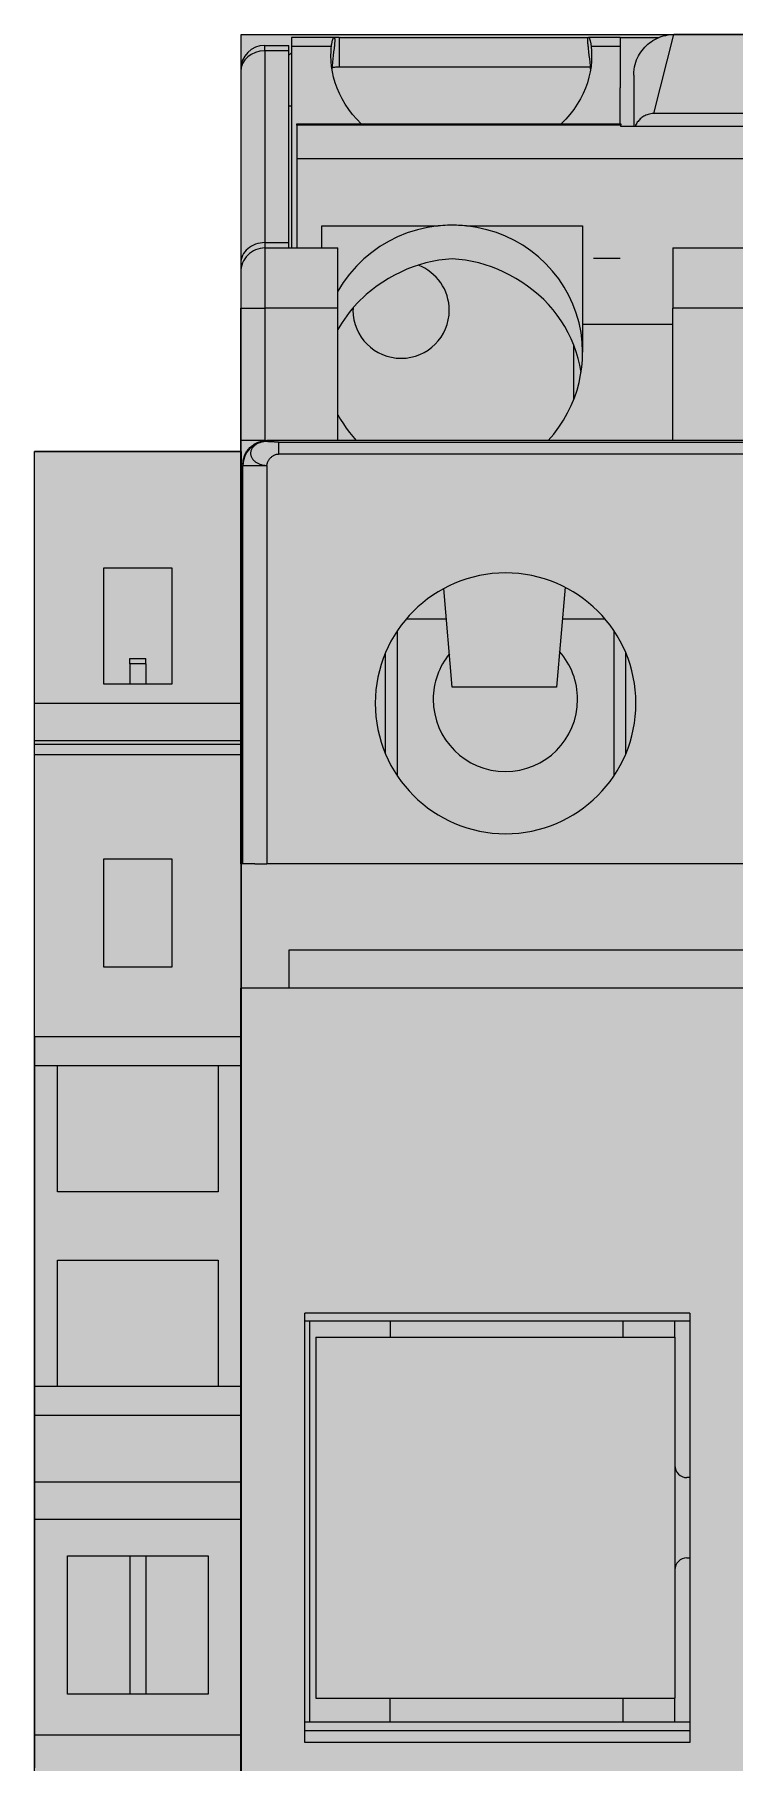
# Model space of a CAD drawing. Extents: x -20 to 2016, y -5898 to 916.
# Drawn here: x 746.94 to 764.39, y 71.66 to 114.73 of the extents above; entities that cross this region are included whole.
import ezdxf

# ---------------------------------------------------------------- set-up
doc = ezdxf.new("R2010")
doc.units = 0
doc.layers.add('MAIN-1', color=7, linetype='Continuous')
doc.layers.add('SYMS', color=7, linetype='Continuous')

# ---------------------------------------------------------------- blocks, each defined once
blk = doc.blocks.new('clipfix_35_5-select__2', base_point=(-147.547, 71.306))
at = {"color": 7, "linetype": 'Continuous'}
for p, q in [((-147.547, 76.456), (-147.547, 71.306)), ((-141.281, 76.456), (-147.547, 76.456)), ((-141.281, 71.306), (-141.281, 76.456)), ((-140.345, 76.456), (-141.281, 76.456)), ((-140.345, 71.306), (-140.345, 76.456)), ((-140.244, 76.456), (-140.345, 76.456)), ((-140.244, 76.456), (-140.244, 71.306)), ((-139.986, 76.456), (-140.244, 76.456)), ((-139.986, 76.456), (-139.986, 71.306)), ((-132.965, 76.456), (-139.986, 76.456)), ((-132.965, 76.456), (-132.247, 76.456)), ((-132.965, 71.306), (-132.965, 76.456)), ((-132.247, 75.881), (-132.247, 76.456)), ((-132.247, 76.456), (-124.247, 76.456)), ((-124.247, 76.456), (-124.247, 75.881)), ((-124.247, 76.456), (-123.528, 76.456)), ((-123.528, 76.456), (-121.856, 76.456)), ((-123.528, 71.306), (-123.528, 76.456)), ((-120.931, 76.456), (-121.856, 76.456)), ((-121.856, 76.456), (-121.856, 71.306)), ((-115.557, 76.456), (-120.931, 76.456)), ((-120.931, 76.456), (-120.931, 71.306)), ((-115.557, 76.456), (-115.557, 71.306)), ((-114.737, 76.456), (-115.557, 76.456)), ((-132.247, 71.881), (-132.247, 75.881)), ((-132.247, 75.881), (-129.097, 75.881)), ((-129.097, 75.881), (-129.097, 71.881)), ((-127.397, 75.881), (-124.247, 75.881)), ((-127.397, 71.881), (-127.397, 75.881)), ((-124.247, 75.881), (-124.247, 71.881)), ((-120.022, 75.631), (-116.572, 75.631)), ((-120.022, 74.081), (-120.022, 75.631)), ((-116.572, 75.631), (-116.572, 74.081)), ((-144.647, 73.031), (-144.647, 74.731)), ((-144.647, 74.731), (-141.747, 74.731)), ((-141.747, 74.731), (-141.747, 74.081)), ((-137.397, 74.731), (-134.697, 74.731)), ((-137.397, 73.031), (-137.397, 74.731)), ((-134.697, 74.731), (-134.697, 73.031)), ((-142.261, 74.081), (-142.392, 74.081)), ((-142.392, 73.681), (-142.392, 74.081)), ((-142.261, 74.081), (-142.261, 73.681)), ((-142.261, 74.081), (-141.747, 74.081)), ((-141.747, 74.081), (-141.747, 73.681)), ((-120.022, 74.081), (-116.572, 74.081)), ((-120.022, 73.681), (-120.022, 74.081)), ((-116.572, 74.081), (-116.572, 73.681)), ((-142.261, 73.681), (-142.392, 73.681)), ((-142.261, 73.681), (-141.747, 73.681)), ((-141.747, 73.681), (-141.747, 73.031)), ((-120.022, 73.681), (-116.572, 73.681)), ((-120.022, 72.131), (-120.022, 73.681)), ((-116.572, 73.681), (-116.572, 72.131)), ((-141.747, 73.031), (-144.647, 73.031)), ((-134.697, 73.031), (-137.397, 73.031)), ((-116.572, 72.131), (-120.022, 72.131)), ((-129.097, 71.881), (-132.247, 71.881)), ((-132.247, 71.306), (-132.247, 71.881)), ((-124.247, 71.881), (-127.397, 71.881)), ((-124.247, 71.881), (-124.247, 71.306)), ((-141.281, 71.306), (-147.547, 71.306)), ((-140.345, 71.306), (-141.281, 71.306)), ((-140.244, 71.306), (-140.345, 71.306)), ((-139.986, 71.306), (-140.244, 71.306)), ((-132.965, 71.306), (-139.986, 71.306)), ((-132.965, 71.306), (-132.247, 71.306)), ((-132.247, 71.306), (-124.247, 71.306)), ((-124.247, 71.306), (-123.528, 71.306)), ((-123.528, 71.306), (-121.856, 71.306)), ((-121.856, 71.306), (-120.931, 71.306)), ((-120.931, 71.306), (-115.557, 71.306)), ((-115.557, 71.306), (-114.737, 71.306))]:
    blk.add_line(p, q, dxfattribs=at)

msp = doc.modelspace()

# ---------------------------------------------------------------- hatches: boundary and pattern name
at = {"layer": 'SYMS', "true_color": 0x636466}
h = msp.add_hatch(color=251, dxfattribs=at)
h.dxf.hatch_style = 1
h.paths.add_polyline_path([(752.088, 44.229), (797.066, 44.229), (797.066, 114.729), (752.088, 114.729)])
h = msp.add_hatch(color=251, dxfattribs=at)
h.dxf.hatch_style = 1
h.paths.add_polyline_path([(752.088, 104.333), (746.938, 104.333), (746.938, 55.733), (752.088, 55.733)])

# ---------------------------------------------------------------- linework, layer by layer
at = {"layer": 'MAIN-1'}
for p, q in [((754.405, 114.659), (753.342, 114.659)), ((753.342, 114.659), (753.342, 114.432)), ((754.361, 114.564), (754.365, 114.579)), ((754.365, 114.579), (754.369, 114.592)), ((754.369, 114.592), (754.373, 114.605)), ((754.373, 114.605), (754.377, 114.616)), ((754.377, 114.616), (754.38, 114.626)), ((754.38, 114.626), (754.384, 114.635)), ((754.384, 114.635), (754.388, 114.642)), ((754.388, 114.642), (754.392, 114.648)), ((754.392, 114.648), (754.395, 114.653)), ((754.395, 114.653), (754.399, 114.656)), ((754.399, 114.656), (754.402, 114.658)), ((754.402, 114.658), (754.405, 114.659)), ((754.405, 114.659), (754.409, 114.658)), ((754.409, 114.658), (754.412, 114.656)), ((754.412, 114.656), (754.414, 114.651)), ((754.433, 114.656), (754.412, 114.655)), ((754.414, 114.651), (754.417, 114.646)), ((754.417, 114.646), (754.419, 114.638)), ((754.419, 114.638), (754.42, 114.629)), ((754.42, 114.629), (754.421, 114.619)), ((754.421, 114.619), (754.422, 114.606)), ((754.422, 114.606), (754.423, 114.593)), ((754.423, 114.578), (754.422, 114.561)), ((754.423, 114.593), (754.423, 114.578)), ((754.453, 114.657), (754.433, 114.656)), ((754.474, 114.658), (754.453, 114.657)), ((754.495, 114.659), (754.474, 114.658)), ((754.515, 114.659), (754.495, 114.659)), ((754.536, 114.659), (754.515, 114.659)), ((754.536, 114.659), (760.749, 114.659)), ((754.536, 114.659), (754.536, 113.918)), ((760.731, 114.592), (760.732, 114.606)), ((760.731, 114.577), (760.731, 114.592)), ((760.732, 114.56), (760.731, 114.577)), ((760.732, 114.606), (760.733, 114.618)), ((760.733, 114.618), (760.734, 114.629)), ((760.734, 114.629), (760.735, 114.638)), ((760.735, 114.638), (760.737, 114.645)), ((760.737, 114.645), (760.74, 114.651)), ((760.74, 114.651), (760.742, 114.656)), ((760.742, 114.656), (760.745, 114.658)), ((760.745, 114.658), (760.749, 114.659)), ((760.749, 114.659), (760.752, 114.658)), ((761.537, 114.659), (760.749, 114.659)), ((760.752, 114.658), (760.755, 114.656)), ((760.755, 114.656), (760.759, 114.653)), ((760.759, 114.653), (760.762, 114.648)), ((760.762, 114.648), (760.766, 114.642)), ((760.766, 114.642), (760.77, 114.635)), ((760.77, 114.635), (760.774, 114.626)), ((760.774, 114.626), (760.777, 114.616)), ((760.777, 114.616), (760.781, 114.605)), ((760.781, 114.605), (760.785, 114.592)), ((760.785, 114.592), (760.789, 114.579)), ((760.789, 114.579), (760.792, 114.564)), ((761.537, 114.659), (762.511, 114.659)), ((761.537, 114.659), (761.537, 113.404)), ((762.311, 114.551), (762.356, 114.58)), ((762.356, 114.58), (762.403, 114.608)), ((762.377, 112.759), (762.877, 114.729)), ((762.403, 114.608), (762.452, 114.633)), ((762.452, 114.633), (762.504, 114.656)), ((762.504, 114.656), (762.557, 114.677)), ((762.557, 114.677), (762.614, 114.694)), ((762.614, 114.694), (762.674, 114.709)), ((762.674, 114.709), (762.737, 114.72)), ((762.737, 114.72), (762.805, 114.727)), ((762.805, 114.727), (762.877, 114.729)), ((786.277, 114.729), (762.877, 114.729)), ((752.677, 114.325), (752.677, 114.459)), ((752.677, 114.459), (753.277, 114.459)), ((753.277, 114.325), (752.677, 114.325)), ((752.677, 114.325), (752.677, 109.543)), ((753.277, 114.325), (753.277, 114.459)), ((753.277, 109.543), (753.277, 114.325)), ((753.288, 114.222), (753.277, 114.213)), ((753.298, 114.231), (753.288, 114.222)), ((753.309, 114.239), (753.298, 114.231)), ((753.32, 114.247), (753.309, 114.239)), ((753.331, 114.256), (753.32, 114.247)), ((753.342, 114.264), (753.331, 114.256)), ((753.342, 114.432), (753.342, 109.413)), ((754.34, 114.432), (753.342, 114.432)), ((754.327, 114.236), (754.329, 114.276)), ((754.327, 114.196), (754.327, 114.236)), ((754.331, 114.066), (754.327, 114.196)), ((754.329, 114.276), (754.33, 114.316)), ((754.33, 114.316), (754.333, 114.355)), ((754.333, 114.355), (754.336, 114.394)), ((754.336, 114.394), (754.34, 114.432)), ((754.34, 114.432), (754.343, 114.454)), ((754.343, 114.454), (754.345, 114.475)), ((754.345, 114.475), (754.348, 114.495)), ((754.348, 114.495), (754.351, 114.514)), ((754.351, 114.514), (754.355, 114.532)), ((754.355, 114.532), (754.358, 114.548)), ((754.358, 114.548), (754.361, 114.564)), ((754.385, 114.211), (754.375, 114.125)), ((754.395, 114.298), (754.385, 114.211)), ((754.405, 114.384), (754.395, 114.298)), ((754.409, 114.411), (754.405, 114.384)), ((754.412, 114.436), (754.409, 114.411)), ((754.414, 114.46), (754.412, 114.436)), ((754.417, 114.483), (754.414, 114.46)), ((754.419, 114.504), (754.417, 114.483)), ((754.42, 114.525), (754.419, 114.504)), ((754.421, 114.543), (754.42, 114.525)), ((754.422, 114.561), (754.421, 114.543)), ((760.733, 114.543), (760.732, 114.56)), ((760.734, 114.524), (760.733, 114.543)), ((760.735, 114.503), (760.734, 114.524)), ((760.737, 114.482), (760.735, 114.503)), ((760.74, 114.46), (760.737, 114.482)), ((760.742, 114.436), (760.74, 114.46)), ((760.745, 114.411), (760.742, 114.436)), ((760.749, 114.384), (760.745, 114.411)), ((760.759, 114.297), (760.749, 114.384)), ((760.769, 114.211), (760.759, 114.297)), ((760.779, 114.124), (760.769, 114.211)), ((760.792, 114.564), (760.796, 114.548)), ((760.796, 114.548), (760.799, 114.532)), ((760.799, 114.532), (760.803, 114.514)), ((760.803, 114.514), (760.806, 114.495)), ((760.806, 114.495), (760.809, 114.475)), ((760.809, 114.475), (760.811, 114.454)), ((760.811, 114.454), (760.814, 114.432)), ((760.814, 114.432), (760.818, 114.394)), ((761.537, 114.432), (760.814, 114.432)), ((760.818, 114.394), (760.821, 114.355)), ((760.821, 114.355), (760.824, 114.316)), ((760.827, 114.196), (760.823, 114.066)), ((760.824, 114.316), (760.825, 114.276)), ((760.825, 114.276), (760.826, 114.236)), ((760.826, 114.236), (760.827, 114.196)), ((761.949, 114.095), (761.971, 114.146)), ((761.971, 114.146), (761.996, 114.196)), ((761.996, 114.196), (762.023, 114.244)), ((762.023, 114.244), (762.052, 114.289)), ((762.052, 114.289), (762.083, 114.332)), ((762.083, 114.332), (762.116, 114.374)), ((762.116, 114.374), (762.151, 114.413)), ((762.151, 114.413), (762.188, 114.451)), ((762.188, 114.451), (762.227, 114.486)), ((762.227, 114.486), (762.268, 114.519)), ((762.268, 114.519), (762.311, 114.551)), ((752.077, 113.859), (752.077, 113.805)), ((752.077, 113.805), (752.077, 109.023)), ((754.343, 113.933), (754.331, 114.066)), ((754.364, 113.799), (754.343, 113.933)), ((754.359, 113.952), (754.353, 113.865)), ((754.385, 113.906), (754.355, 113.901)), ((754.367, 114.038), (754.359, 113.952)), ((754.393, 113.664), (754.364, 113.799)), ((754.375, 114.125), (754.367, 114.038)), ((754.415, 113.91), (754.385, 113.906)), ((754.445, 113.914), (754.415, 113.91)), ((754.475, 113.916), (754.445, 113.914)), ((754.505, 113.917), (754.475, 113.916)), ((754.536, 113.918), (754.505, 113.917)), ((760.797, 113.918), (754.536, 113.918)), ((760.79, 113.799), (760.761, 113.664)), ((760.787, 114.038), (760.779, 114.124)), ((760.795, 113.951), (760.787, 114.038)), ((760.811, 113.933), (760.79, 113.799)), ((760.801, 113.865), (760.795, 113.951)), ((760.823, 114.066), (760.811, 113.933)), ((761.877, 113.72), (761.879, 113.792)), ((761.877, 113.72), (761.877, 112.439)), ((761.879, 113.792), (761.886, 113.86)), ((761.886, 113.86), (761.897, 113.923)), ((761.897, 113.923), (761.911, 113.984)), ((761.911, 113.984), (761.928, 114.041)), ((761.928, 114.041), (761.949, 114.095)), ((754.432, 113.528), (754.393, 113.664)), ((754.481, 113.393), (754.432, 113.528)), ((754.539, 113.258), (754.481, 113.393)), ((760.673, 113.393), (760.615, 113.258)), ((760.722, 113.528), (760.673, 113.393)), ((760.761, 113.664), (760.722, 113.528)), ((761.537, 112.501), (761.537, 113.404)), ((754.607, 113.125), (754.539, 113.258)), ((754.684, 112.993), (754.607, 113.125)), ((754.771, 112.864), (754.684, 112.993)), ((754.867, 112.739), (754.771, 112.864)), ((760.383, 112.864), (760.287, 112.739)), ((760.47, 112.993), (760.383, 112.864)), ((760.547, 113.125), (760.47, 112.993)), ((760.615, 113.258), (760.547, 113.125)), ((753.477, 112.47), (753.477, 112.501)), ((753.477, 112.501), (761.552, 112.501)), ((753.477, 112.47), (753.477, 111.638)), ((761.552, 112.47), (753.477, 112.47)), ((754.971, 112.617), (754.867, 112.739)), ((755.084, 112.501), (754.971, 112.617)), ((760.183, 112.617), (760.07, 112.501)), ((760.287, 112.739), (760.183, 112.617)), ((761.552, 112.501), (761.552, 112.47)), ((761.552, 112.439), (761.552, 112.47)), ((764.902, 112.439), (761.552, 112.439)), ((761.924, 112.467), (761.912, 112.439)), ((761.937, 112.493), (761.924, 112.467)), ((761.951, 112.518), (761.937, 112.493)), ((761.966, 112.542), (761.951, 112.518)), ((761.983, 112.564), (761.966, 112.542)), ((762, 112.586), (761.983, 112.564)), ((762.019, 112.606), (762, 112.586)), ((762.039, 112.626), (762.019, 112.606)), ((762.06, 112.644), (762.039, 112.626)), ((762.082, 112.661), (762.06, 112.644)), ((762.105, 112.677), (762.082, 112.661)), ((762.129, 112.692), (762.105, 112.677)), ((762.155, 112.706), (762.129, 112.692)), ((762.182, 112.719), (762.155, 112.706)), ((762.21, 112.73), (762.182, 112.719)), ((762.239, 112.74), (762.21, 112.73)), ((762.27, 112.748), (762.239, 112.74)), ((762.304, 112.754), (762.27, 112.748)), ((762.339, 112.758), (762.304, 112.754)), ((762.377, 112.759), (762.339, 112.758)), ((786.777, 112.759), (762.377, 112.759)), ((753.477, 111.638), (776.952, 111.638)), ((753.477, 111.638), (753.477, 109.409)), ((754.102, 109.409), (754.102, 109.96)), ((754.102, 109.96), (756.998, 109.96)), ((756.482, 109.863), (756.231, 109.784)), ((756.737, 109.922), (756.482, 109.863)), ((756.998, 109.96), (756.737, 109.922)), ((757.057, 109.965), (756.998, 109.96)), ((757.115, 109.969), (757.057, 109.965)), ((757.174, 109.972), (757.115, 109.969)), ((757.233, 109.975), (757.174, 109.972)), ((757.293, 109.976), (757.233, 109.975)), ((757.352, 109.976), (757.293, 109.976)), ((757.352, 109.976), (757.352, 109.976)), ((757.352, 109.976), (757.352, 109.976)), ((757.352, 109.976), (757.352, 109.976)), ((757.352, 109.976), (757.352, 109.976)), ((757.352, 109.976), (757.352, 109.976)), ((757.352, 109.976), (757.352, 109.976)), ((757.352, 109.976), (757.352, 109.976)), ((757.352, 109.976), (757.352, 109.976)), ((757.352, 109.976), (757.352, 109.976)), ((757.352, 109.976), (757.352, 109.976)), ((757.352, 109.976), (757.352, 109.976)), ((757.352, 109.976), (757.352, 109.976)), ((757.352, 109.976), (757.352, 109.976)), ((757.352, 109.976), (757.352, 109.976)), ((757.352, 109.976), (757.352, 109.976)), ((757.352, 109.976), (757.352, 109.976)), ((757.352, 109.976), (757.352, 109.976)), ((757.352, 109.976), (757.352, 109.976)), ((757.352, 109.976), (757.352, 109.976)), ((757.352, 109.976), (757.352, 109.976)), ((757.352, 109.976), (757.352, 109.976)), ((757.352, 109.976), (757.352, 109.976)), ((757.352, 109.976), (757.352, 109.976)), ((757.352, 109.976), (757.352, 109.976)), ((757.352, 109.976), (757.352, 109.976)), ((757.352, 109.976), (757.352, 109.976)), ((757.352, 109.976), (757.352, 109.976)), ((757.352, 109.976), (757.352, 109.976)), ((757.352, 109.976), (757.352, 109.976)), ((757.352, 109.976), (757.352, 109.976)), ((757.352, 109.976), (757.352, 109.976)), ((757.352, 109.976), (757.352, 109.976)), ((757.352, 109.976), (757.352, 109.976)), ((757.352, 109.976), (757.352, 109.976)), ((757.403, 109.976), (757.352, 109.976)), ((757.454, 109.975), (757.403, 109.976)), ((757.504, 109.973), (757.454, 109.975)), ((757.555, 109.971), (757.504, 109.973)), ((757.605, 109.968), (757.555, 109.971)), ((757.656, 109.964), (757.605, 109.968)), ((757.706, 109.96), (757.656, 109.964)), ((757.965, 109.922), (757.706, 109.96)), ((757.706, 109.96), (760.602, 109.96)), ((758.215, 109.865), (757.965, 109.922)), ((758.454, 109.791), (758.215, 109.865)), ((760.602, 109.96), (760.602, 107.509)), ((752.677, 109.543), (753.277, 109.543)), ((752.677, 109.543), (752.677, 109.409)), ((752.677, 109.409), (754.502, 109.409)), ((752.677, 109.409), (752.677, 107.909)), ((753.277, 109.409), (753.277, 109.543)), ((753.342, 109.413), (753.342, 109.409)), ((753.342, 109.413), (753.477, 109.413)), ((754.502, 107.909), (754.502, 109.409)), ((755.546, 109.445), (755.343, 109.3)), ((755.76, 109.573), (755.546, 109.445)), ((755.989, 109.687), (755.76, 109.573)), ((756.231, 109.784), (755.989, 109.687)), ((758.683, 109.701), (758.454, 109.791)), ((758.901, 109.596), (758.683, 109.701)), ((759.108, 109.477), (758.901, 109.596)), ((759.307, 109.342), (759.108, 109.477)), ((762.852, 109.409), (765.102, 109.409)), ((762.852, 109.409), (762.852, 107.909)), ((752.077, 109.023), (752.077, 108.959)), ((755.147, 109.137), (754.961, 108.956)), ((755.343, 109.3), (755.147, 109.137)), ((756.534, 108.991), (756.376, 108.939)), ((756.693, 109.036), (756.534, 108.991)), ((756.855, 109.073), (756.693, 109.036)), ((757.018, 109.102), (756.855, 109.073)), ((757.184, 109.123), (757.018, 109.102)), ((757.352, 109.135), (757.184, 109.123)), ((757.52, 109.123), (757.352, 109.135)), ((757.686, 109.102), (757.52, 109.123)), ((757.849, 109.073), (757.686, 109.102)), ((758.011, 109.036), (757.849, 109.073)), ((758.17, 108.991), (758.011, 109.036)), ((758.328, 108.939), (758.17, 108.991)), ((759.499, 109.188), (759.307, 109.342)), ((759.683, 109.017), (759.499, 109.188)), ((759.853, 108.832), (759.683, 109.017)), ((760.877, 109.159), (761.537, 109.159)), ((752.077, 108.959), (752.077, 108.905)), ((752.077, 108.905), (752.077, 108.863)), ((752.077, 108.863), (752.077, 108.833)), ((752.077, 108.833), (752.077, 108.815)), ((752.077, 108.815), (752.077, 108.809)), ((752.077, 108.809), (752.077, 107.909)), ((754.635, 108.548), (754.502, 108.334)), ((754.789, 108.757), (754.635, 108.548)), ((754.961, 108.956), (754.789, 108.757)), ((755.766, 108.648), (755.619, 108.554)), ((755.916, 108.733), (755.766, 108.648)), ((756.067, 108.81), (755.916, 108.733)), ((756.221, 108.878), (756.067, 108.81)), ((756.376, 108.939), (756.221, 108.878)), ((758.483, 108.878), (758.328, 108.939)), ((758.637, 108.81), (758.483, 108.878)), ((758.788, 108.733), (758.637, 108.81)), ((758.938, 108.648), (758.788, 108.733)), ((759.085, 108.554), (758.938, 108.648)), ((760.007, 108.636), (759.853, 108.832)), ((760.142, 108.434), (760.007, 108.636)), ((760.26, 108.227), (760.142, 108.434)), ((760.36, 108.011), (760.26, 108.227)), ((752.077, 104.609), (752.077, 107.909)), ((752.077, 107.909), (752.677, 107.909)), ((752.677, 107.909), (752.677, 104.609)), ((754.502, 107.909), (752.677, 107.909)), ((754.502, 104.609), (754.502, 107.909)), ((760.444, 107.784), (760.36, 108.011)), ((760.512, 107.547), (760.444, 107.784)), ((762.852, 104.609), (762.852, 107.909)), ((765.102, 107.909), (762.852, 107.909)), ((760.562, 107.305), (760.512, 107.547)), ((760.592, 107.059), (760.562, 107.305)), ((760.602, 107.509), (762.852, 107.509)), ((760.602, 107.509), (760.602, 106.809)), ((760.377, 107.004), (760.377, 105.621)), ((760.602, 106.809), (760.592, 107.059)), ((760.553, 106.247), (760.58, 106.437)), ((760.58, 106.437), (760.597, 106.625)), ((760.597, 106.625), (760.602, 106.809)), ((760.462, 105.864), (760.513, 106.056)), ((760.513, 106.056), (760.553, 106.247)), ((760.319, 105.484), (760.397, 105.673)), ((760.397, 105.673), (760.462, 105.864)), ((754.502, 105.249), (754.567, 105.136)), ((754.567, 105.136), (754.637, 105.025)), ((760.009, 104.94), (760.125, 105.116)), ((760.125, 105.116), (760.228, 105.298)), ((760.228, 105.298), (760.319, 105.484)), ((754.637, 105.025), (754.711, 104.917)), ((754.711, 104.917), (754.79, 104.811)), ((754.79, 104.811), (754.873, 104.708)), ((754.873, 104.708), (754.96, 104.609)), ((759.744, 104.609), (759.882, 104.77)), ((759.882, 104.77), (760.009, 104.94)), ((752.077, 94.059), (752.077, 104.609)), ((752.677, 104.609), (752.077, 104.609)), ((752.173, 104.225), (752.183, 104.251)), ((752.183, 104.251), (752.195, 104.276)), ((752.195, 104.276), (752.208, 104.301)), ((752.208, 104.301), (752.222, 104.325)), ((752.222, 104.325), (752.237, 104.348)), ((752.237, 104.348), (752.253, 104.371)), ((752.253, 104.371), (752.271, 104.392)), ((752.271, 104.392), (752.289, 104.413)), ((752.289, 104.413), (752.308, 104.433)), ((752.308, 104.433), (752.328, 104.452)), ((752.325, 104.311), (752.324, 104.296)), ((752.324, 104.296), (752.324, 104.281)), ((752.324, 104.281), (752.326, 104.267)), ((752.327, 104.326), (752.325, 104.311)), ((752.326, 104.267), (752.328, 104.252)), ((752.33, 104.34), (752.327, 104.326)), ((752.328, 104.452), (752.349, 104.471)), ((752.328, 104.252), (752.331, 104.237)), ((752.334, 104.354), (752.33, 104.34)), ((752.331, 104.237), (752.335, 104.223)), ((752.339, 104.369), (752.334, 104.354)), ((752.344, 104.382), (752.339, 104.369)), ((752.351, 104.396), (752.344, 104.382)), ((752.349, 104.471), (752.371, 104.488)), ((752.358, 104.41), (752.351, 104.396)), ((752.367, 104.423), (752.358, 104.41)), ((752.376, 104.436), (752.367, 104.423)), ((752.371, 104.488), (752.393, 104.504)), ((752.387, 104.448), (752.376, 104.436)), ((752.398, 104.46), (752.387, 104.448)), ((752.393, 104.504), (752.416, 104.519)), ((752.41, 104.472), (752.398, 104.46)), ((752.423, 104.483), (752.41, 104.472)), ((752.416, 104.519), (752.44, 104.533)), ((752.436, 104.494), (752.423, 104.483)), ((752.451, 104.505), (752.436, 104.494)), ((752.44, 104.533), (752.465, 104.546)), ((752.466, 104.515), (752.451, 104.505)), ((752.465, 104.546), (752.49, 104.558)), ((752.481, 104.524), (752.466, 104.515)), ((752.498, 104.533), (752.481, 104.524)), ((752.49, 104.558), (752.516, 104.568)), ((752.515, 104.541), (752.498, 104.533)), ((752.532, 104.549), (752.515, 104.541)), ((752.516, 104.568), (752.541, 104.578)), ((752.551, 104.556), (752.532, 104.549)), ((752.541, 104.578), (752.568, 104.586)), ((752.569, 104.562), (752.551, 104.556)), ((752.568, 104.586), (752.594, 104.593)), ((752.588, 104.567), (752.569, 104.562)), ((752.608, 104.572), (752.588, 104.567)), ((752.594, 104.593), (752.621, 104.599)), ((752.628, 104.577), (752.608, 104.572)), ((752.621, 104.599), (752.648, 104.603)), ((752.648, 104.58), (752.628, 104.577)), ((752.648, 104.603), (752.676, 104.606)), ((752.668, 104.583), (752.648, 104.58)), ((752.689, 104.585), (752.668, 104.583)), ((752.676, 104.606), (752.703, 104.608)), ((752.71, 104.586), (752.689, 104.585)), ((752.703, 104.608), (752.732, 104.609)), ((752.732, 104.586), (752.71, 104.586)), ((796.432, 104.609), (752.732, 104.609)), ((752.732, 104.609), (752.732, 104.586)), ((752.734, 104.585), (752.732, 104.586)), ((752.732, 104.586), (752.732, 104.586)), ((752.737, 104.584), (752.734, 104.585)), ((752.741, 104.583), (752.737, 104.584)), ((752.745, 104.583), (752.741, 104.583)), ((752.751, 104.582), (752.745, 104.583)), ((752.758, 104.581), (752.751, 104.582)), ((752.766, 104.58), (752.758, 104.581)), ((752.775, 104.579), (752.766, 104.58)), ((752.785, 104.579), (752.775, 104.579)), ((752.796, 104.578), (752.785, 104.579)), ((752.807, 104.577), (752.796, 104.578)), ((752.818, 104.576), (752.807, 104.577)), ((752.831, 104.576), (752.818, 104.576)), ((752.844, 104.575), (752.831, 104.576)), ((752.857, 104.575), (752.844, 104.575)), ((752.871, 104.574), (752.857, 104.575)), ((752.886, 104.574), (752.871, 104.574)), ((752.884, 104.229), (752.898, 104.237)), ((752.901, 104.573), (752.886, 104.574)), ((752.898, 104.237), (752.912, 104.245)), ((752.916, 104.573), (752.901, 104.573)), ((752.912, 104.245), (752.927, 104.252)), ((752.931, 104.572), (752.916, 104.573)), ((752.927, 104.252), (752.942, 104.258)), ((752.946, 104.572), (752.931, 104.572)), ((752.942, 104.258), (752.956, 104.263)), ((752.96, 104.572), (752.946, 104.572)), ((752.956, 104.263), (752.971, 104.267)), ((752.975, 104.572), (752.96, 104.572)), ((752.971, 104.267), (752.986, 104.27)), ((752.989, 104.572), (752.975, 104.572)), ((752.986, 104.27), (753.002, 104.271)), ((753.003, 104.571), (752.989, 104.572)), ((753.002, 104.271), (753.017, 104.272)), ((753.017, 104.571), (753.003, 104.571)), ((753.017, 104.571), (796.147, 104.571)), ((753.017, 104.571), (753.017, 104.272)), ((796.147, 104.272), (753.017, 104.272)), ((752.132, 104.008), (752.133, 104.037)), ((752.132, 104.008), (752.132, 103.987)), ((752.132, 103.987), (752.732, 103.987)), ((752.132, 94.059), (752.132, 103.987)), ((752.133, 104.037), (752.135, 104.065)), ((752.135, 104.065), (752.138, 104.092)), ((752.138, 104.092), (752.142, 104.12)), ((752.142, 104.12), (752.148, 104.146)), ((752.148, 104.146), (752.155, 104.173)), ((752.155, 104.173), (752.163, 104.199)), ((752.163, 104.199), (752.173, 104.225)), ((752.335, 104.223), (752.34, 104.208)), ((752.34, 104.208), (752.346, 104.194)), ((752.346, 104.194), (752.353, 104.18)), ((752.353, 104.18), (752.361, 104.167)), ((752.361, 104.167), (752.369, 104.153)), ((752.369, 104.153), (752.379, 104.14)), ((752.379, 104.14), (752.39, 104.128)), ((752.39, 104.128), (752.401, 104.115)), ((752.401, 104.115), (752.414, 104.103)), ((752.414, 104.103), (752.427, 104.092)), ((752.427, 104.092), (752.441, 104.081)), ((752.441, 104.081), (752.455, 104.07)), ((752.455, 104.07), (752.47, 104.06)), ((752.47, 104.06), (752.486, 104.051)), ((752.486, 104.051), (752.502, 104.042)), ((752.502, 104.042), (752.518, 104.034)), ((752.518, 104.034), (752.535, 104.027)), ((752.535, 104.027), (752.553, 104.02)), ((752.553, 104.02), (752.571, 104.014)), ((752.571, 104.014), (752.589, 104.008)), ((752.589, 104.008), (752.608, 104.003)), ((752.608, 104.003), (752.628, 103.999)), ((752.628, 103.999), (752.648, 103.995)), ((752.648, 103.995), (752.669, 103.993)), ((752.669, 103.993), (752.69, 103.99)), ((752.69, 103.99), (752.711, 103.988)), ((752.711, 103.988), (752.732, 103.987)), ((752.732, 103.987), (752.733, 104.003)), ((752.732, 103.987), (752.732, 94.059)), ((752.733, 104.003), (752.735, 104.018)), ((752.735, 104.018), (752.739, 104.033)), ((752.739, 104.033), (752.743, 104.048)), ((752.743, 104.048), (752.748, 104.064)), ((752.748, 104.064), (752.755, 104.079)), ((752.755, 104.079), (752.762, 104.093)), ((752.762, 104.093), (752.77, 104.108)), ((752.77, 104.108), (752.778, 104.122)), ((752.778, 104.122), (752.788, 104.136)), ((752.788, 104.136), (752.798, 104.15)), ((752.798, 104.15), (752.808, 104.163)), ((752.808, 104.163), (752.82, 104.175)), ((752.82, 104.175), (752.832, 104.187)), ((752.832, 104.187), (752.844, 104.198)), ((752.844, 104.198), (752.857, 104.209)), ((752.857, 104.209), (752.87, 104.219)), ((752.87, 104.219), (752.884, 104.229)), ((757.352, 98.459), (757.141, 100.92)), ((760.166, 100.951), (759.952, 98.459)), ((757.206, 100.159), (756.202, 100.159)), ((761.162, 100.159), (760.098, 100.159)), ((755.977, 99.86), (755.977, 96.257)), ((761.377, 99.875), (761.377, 96.243)), ((755.677, 99.297), (755.677, 96.821)), ((761.677, 96.797), (761.677, 99.321)), ((759.952, 98.459), (757.352, 98.459)), ((752.432, 94.059), (752.077, 94.059)), ((752.077, 94.059), (752.077, 90.959)), ((752.431, 94.059), (752.732, 94.059)), ((796.432, 94.059), (752.732, 94.059)), ((753.277, 91.909), (753.277, 90.959)), ((765.577, 91.909), (753.277, 91.909)), ((752.077, 64.359), (752.077, 90.959)), ((765.577, 90.959), (752.077, 90.959)), ((753.677, 72.159), (753.677, 82.859)), ((763.277, 82.859), (753.677, 82.859)), ((763.277, 82.859), (763.277, 72.159)), ((763.277, 82.659), (753.677, 82.659)), ((753.802, 72.659), (753.802, 82.659)), ((755.802, 82.659), (755.802, 82.259)), ((761.602, 82.659), (761.602, 82.259)), ((762.902, 82.259), (762.902, 82.659)), ((753.952, 82.259), (762.902, 82.259)), ((753.952, 82.259), (753.952, 73.259)), ((762.902, 82.259), (762.902, 73.259)), ((763.277, 78.759), (763.202, 78.759)), ((763.202, 76.759), (763.277, 76.759)), ((753.952, 73.259), (762.902, 73.259)), ((755.802, 72.659), (755.802, 73.259)), ((761.602, 73.259), (761.602, 72.659)), ((762.902, 72.659), (762.902, 73.259)), ((763.277, 72.659), (753.677, 72.659)), ((753.677, 72.459), (763.277, 72.459)), ((763.277, 72.159), (753.677, 72.159))]:
    msp.add_line(p, q, dxfattribs=at)
for centre, radius, start, end in [((752.677, 113.859), 0.6, 90, 180), ((752.677, 108.809), 0.6, 90, 180.0002), ((756.077, 107.859), 1.2, 0, 69.267), ((756.077, 107.859), 1.2, 177.244, 180), ((756.077, 107.859), 1.2, 180, 0), ((758.682, 98.059), 3.25, 0, 180), ((758.677, 98.159), 1.8, 140.8866, 180), ((758.677, 98.159), 1.8, 0, 41.351), ((758.682, 98.059), 3.25, 180, 0), ((758.677, 98.159), 1.8, 180, 0), ((763.202, 79.059), 0.3, 180, 270), ((763.202, 76.459), 0.3, 90, 180)]:
    msp.add_arc(centre, radius, start, end, dxfattribs=at)
for centre, major_axis, ratio, start_param, end_param in [((752.677, 113.805), (-0.6, 0), 0.866025, -1.570796, 0), ((753.536, 112.685), (-1, 0.026), 0.258736, -1.36843, -1.301657), ((752.677, 109.023), (0.6, 0), 0.866025, 1.570796, 3.141605), ((757.352, 105.824), (-3.25, 0), 0.992546, -1.008541, -0.501372), ((757.352, 105.824), (-3.25, 0), 0.992546, -2.988754, -2.133052), ((752.732, 103.987), (0.6, 0), 0.99863, 1.571084, 3.141615)]:
    msp.add_ellipse(centre, major_axis=major_axis, ratio=ratio, start_param=start_param, end_param=end_param, dxfattribs=at)
at = {"layer": 'SYMS'}
for points in [[(752.088, 114.729), (797.066, 114.729), (797.066, 44.229), (752.088, 44.229)], [(746.938, 104.333), (752.088, 104.333), (752.088, 55.733), (746.938, 55.733)]]:
    msp.add_lwpolyline(points, close=True, dxfattribs=at)

# ---------------------------------------------------------------- block references
at = {"rotation": 270}
msp.add_blockref('clipfix_35_5-select__2', (746.938, 104.333), dxfattribs=at)

doc.saveas('drawing.dxf')
